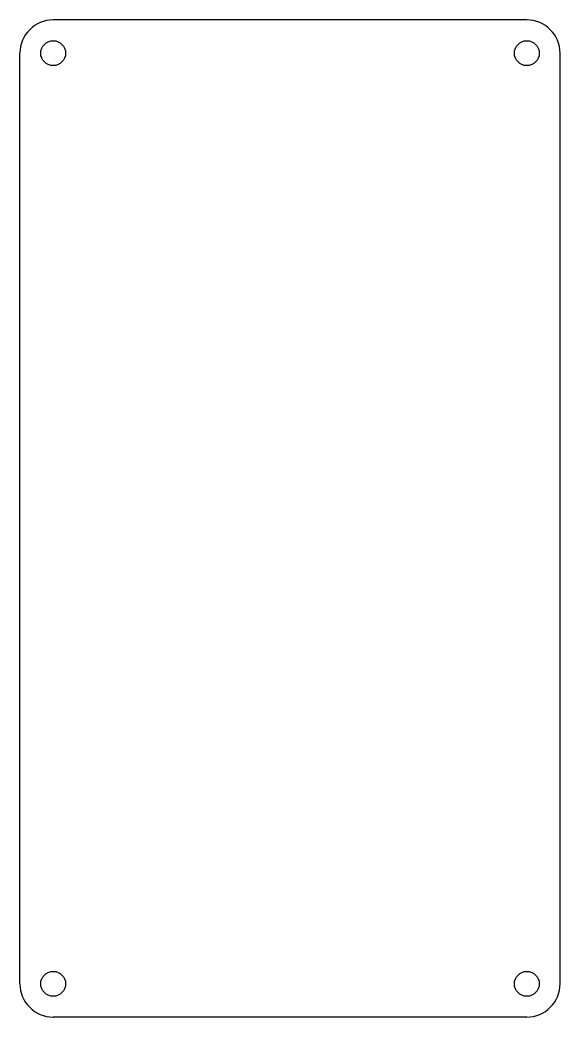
# Model space of a CAD drawing. Extents: x -32 to 32, y -60 to 60.
import ezdxf

# ---------------------------------------------------------------- set-up
doc = ezdxf.new("R2010")
doc.units = 0
doc.layers.add('VISIBLE', color=7, linetype='CONTINUOUS')

msp = doc.modelspace()

# ---------------------------------------------------------------- linework, layer by layer
at = {"layer": 'VISIBLE'}
for p, q in [((28.5, 60), (-28.5, 60)), ((-32.5, -56), (-32.5, 56)), ((32.5, -56), (32.5, 56)), ((28.5, -60), (-28.5, -60))]:
    msp.add_line(p, q, dxfattribs=at)
for centre in [(-28.5, 56), (28.5, 56), (-28.5, -56), (28.5, -56)]:
    msp.add_circle(centre, 1.5, dxfattribs=at)
for centre, start, end in [((-28.5, 56), 90, 180), ((28.5, 56), 0, 90), ((-28.5, -56), 180, 270), ((28.5, -56), 270, 0)]:
    msp.add_arc(centre, 4, start, end, dxfattribs=at)

doc.saveas('drawing.dxf')
